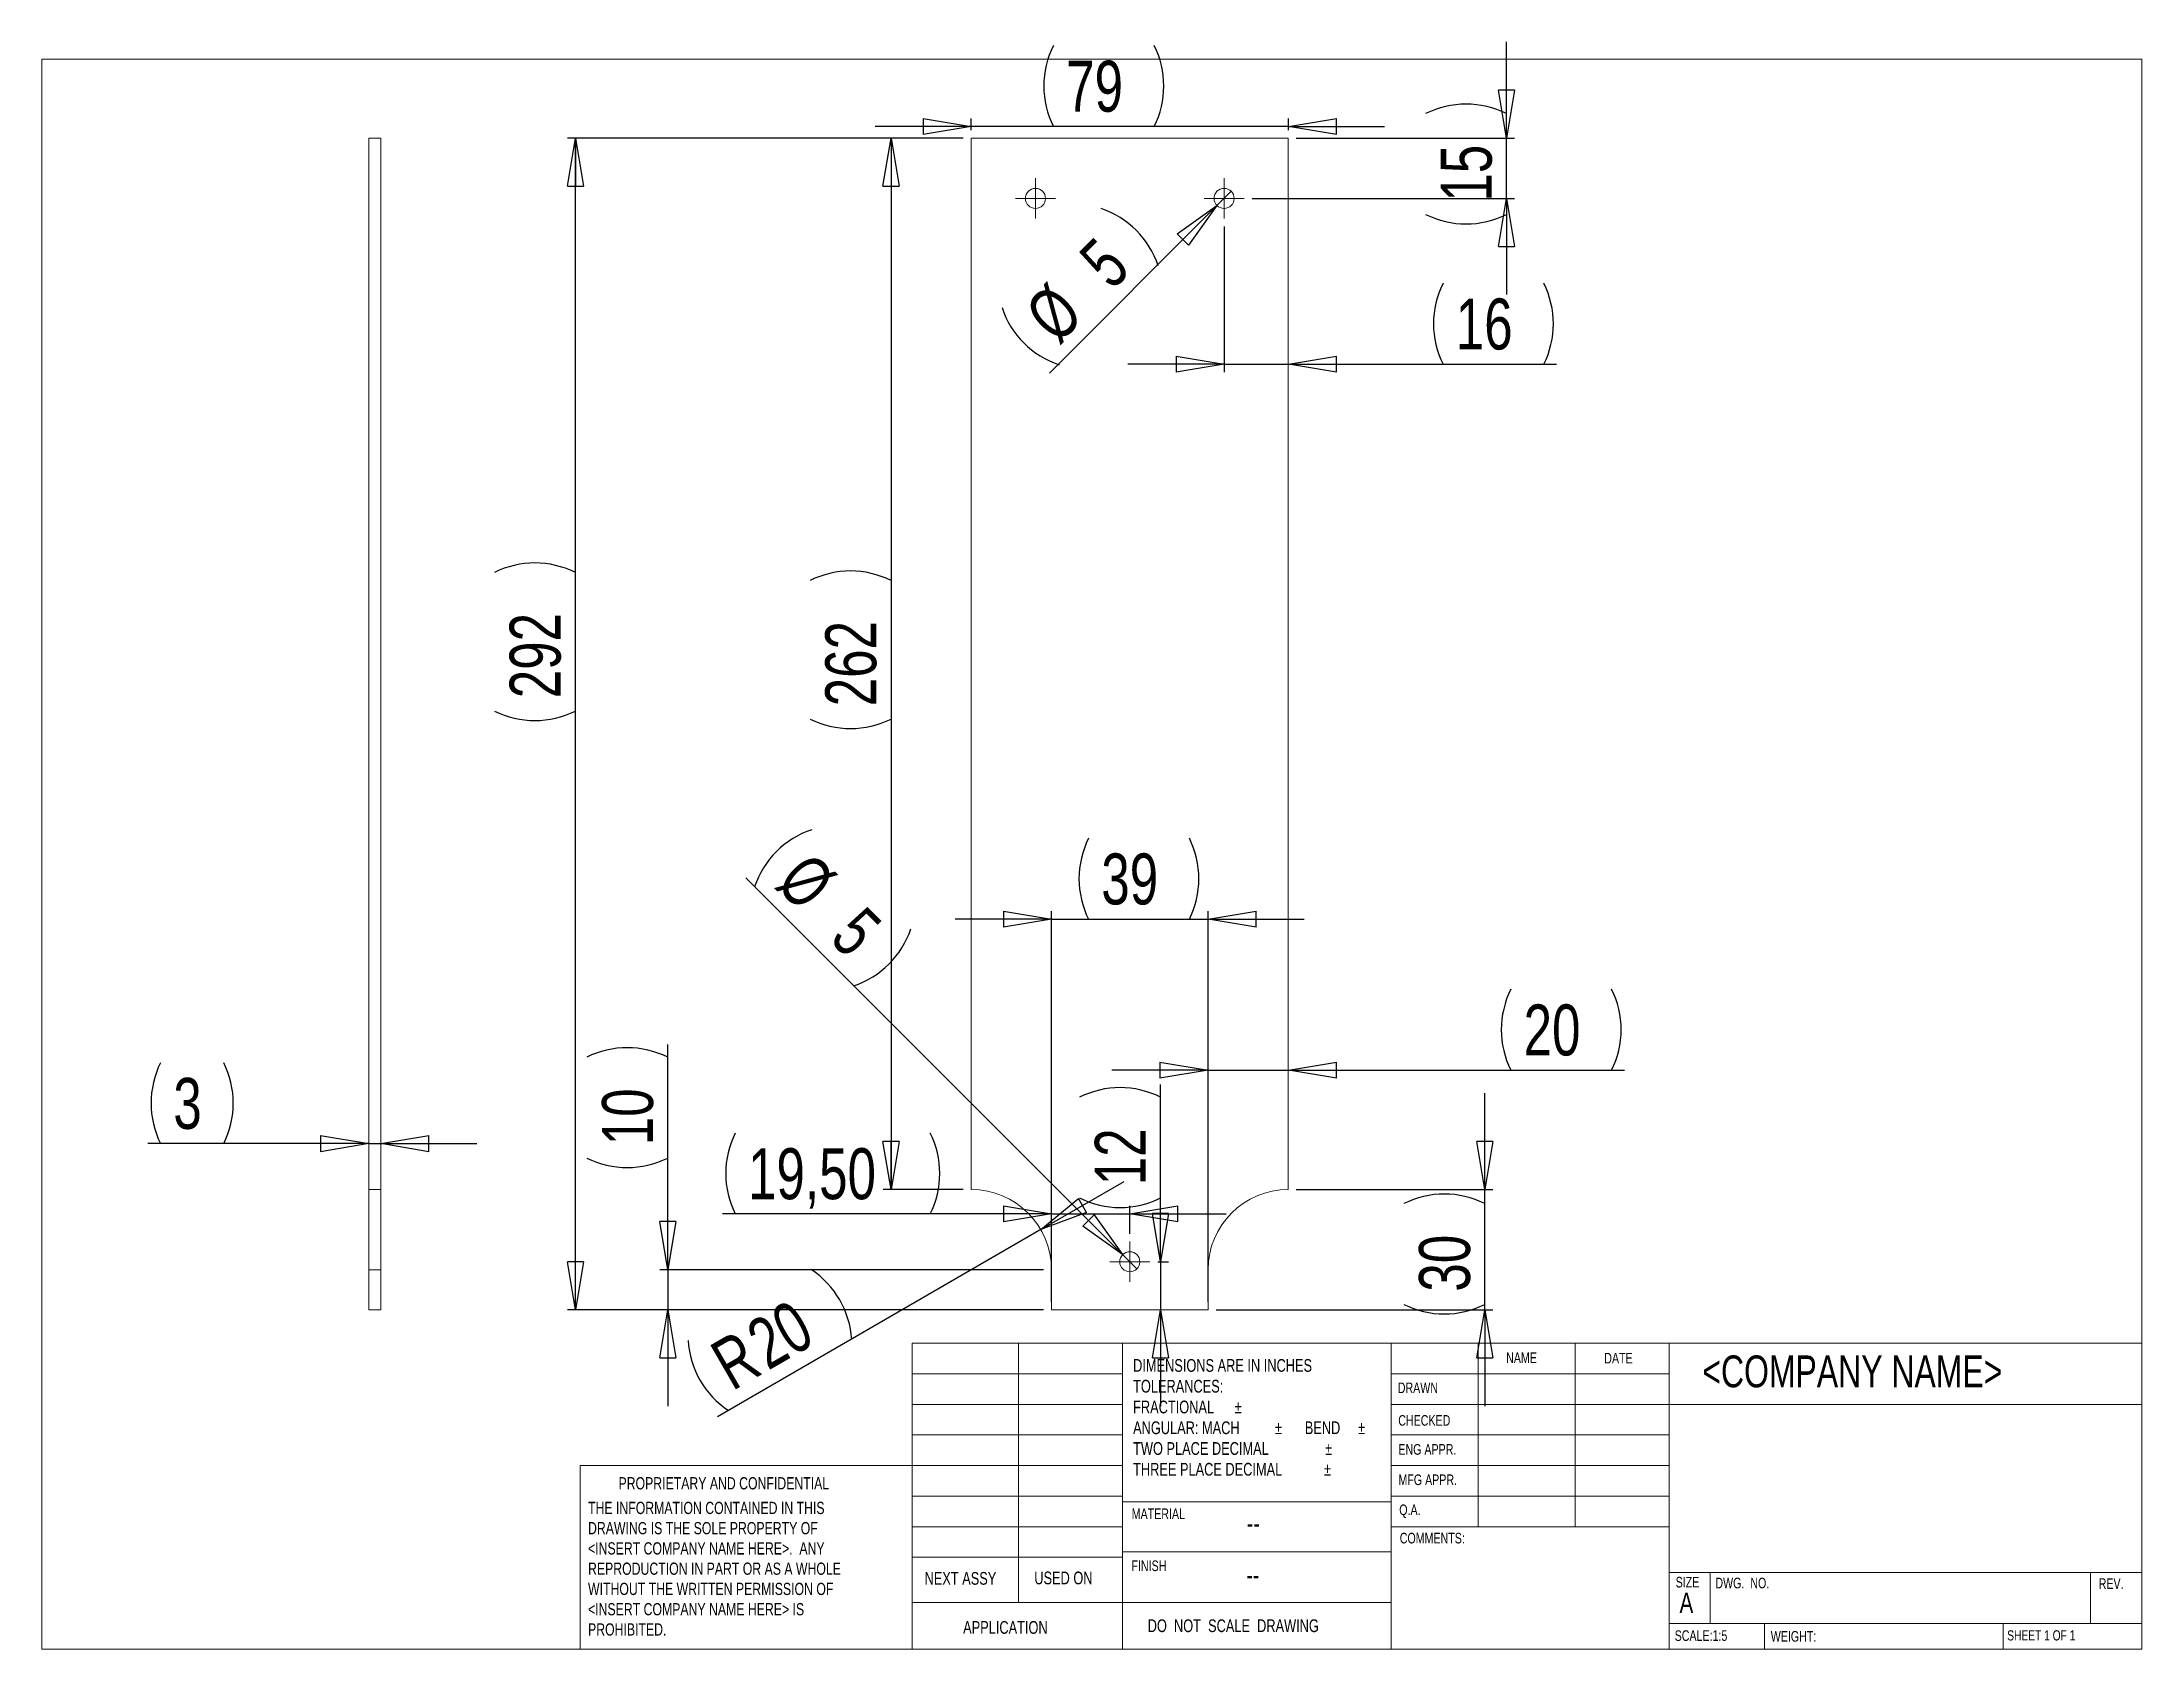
# Model space of a CAD drawing. Header units: millimetres. Extents: x 8 to 270, y 10 to 210.
import ezdxf

# ---------------------------------------------------------------- set-up
doc = ezdxf.new("R2010")
doc.units = ezdxf.units.MM
doc.layers.add('FORMAT', color=7, linetype='Continuous')
doc.styles.add('SLDTEXTSTYLE0', font='TXT', dxfattribs={"width": 0.75})
doc.dimstyles.new('SLDDIMSTYLE0', dxfattribs={"dimtxt": 6.35, "dimasz": 5.9944, "dimexe": 0, "dimexo": 0.0625, "dimgap": 1.5875, "dimtad": 1, "dimtoh": 1, "dimlfac": 2, "dimzin": 12, "dimdsep": 46, "dimtxsty": 'Standard', "dimblk1": 'CLOSED', "dimblk2": 'CLOSED', "dimsah": 1, "dimcen": 0.09, "dimadec": 0, "dimazin": 0, "dimtfac": 1, "dimtofl": 0, "dimtmove": 0, "dimatfit": 3, "dimldrblk": 'CLOSED', "dimfxl": 0, "dimtolj": 1, "dimtzin": 12, "dimarcsym": 0})
doc.dimstyles.new('SLDDIMSTYLE1', dxfattribs={"dimtxt": 6.35, "dimasz": 5.9944, "dimexe": 0, "dimexo": 0.0625, "dimgap": 1.5875, "dimtad": 1, "dimtoh": 1, "dimlfac": 2, "dimzin": 12, "dimdsep": 46, "dimtxsty": 'Standard', "dimblk1": 'CLOSED', "dimblk2": 'CLOSED', "dimsah": 1, "dimcen": 0.09, "dimadec": 0, "dimazin": 0, "dimtfac": 1, "dimtofl": 0, "dimtmove": 0, "dimatfit": 3, "dimldrblk": 'CLOSED', "dimfxl": 0, "dimtolj": 1, "dimtzin": 12, "dimarcsym": 0})
doc.dimstyles.new('SLDDIMSTYLE2', dxfattribs={"dimtxt": 6.35, "dimasz": 5.9944, "dimexe": 0, "dimexo": 0.0625, "dimgap": 1.5875, "dimtad": 1, "dimtoh": 1, "dimlfac": 2, "dimzin": 12, "dimdsep": 46, "dimtxsty": 'Standard', "dimblk1": 'CLOSED', "dimblk2": 'CLOSED', "dimsah": 1, "dimcen": 0.09, "dimadec": 0, "dimazin": 0, "dimtfac": 1, "dimtmove": 0, "dimatfit": 2, "dimldrblk": 'CLOSED', "dimfxl": 0, "dimtolj": 1, "dimtzin": 12, "dimarcsym": 0})
doc.dimstyles.new('SLDDIMSTYLE3', dxfattribs={"dimtxt": 6.35, "dimasz": 5.9944, "dimexe": 0, "dimexo": 0.0625, "dimgap": 1.5875, "dimtad": 1, "dimtoh": 1, "dimlfac": 2, "dimzin": 12, "dimdsep": 46, "dimtxsty": 'Standard', "dimblk1": 'CLOSED', "dimblk2": 'CLOSED', "dimsah": 1, "dimcen": 0.09, "dimadec": 0, "dimazin": 0, "dimtfac": 1, "dimtmove": 0, "dimatfit": 2, "dimldrblk": 'CLOSED', "dimfxl": 0, "dimtolj": 1, "dimtzin": 12, "dimarcsym": 0})

# ---------------------------------------------------------------- blocks, each defined once
blk = doc.blocks.new('SW_NOTE_0')
at = {"color": 0, "linetype": 'Continuous', "lineweight": 0, "attachment_point": 1, "style": 'SLDTEXTSTYLE0'}
for s, insert, char_height in [('DIMENSIONS ARE IN INCHES', (0, 2.05), 1.5875), ('TOLERANCES:', (0, -0.54), 1.5875), ('FRACTIONAL', (0, -3.13), 1.587), ('%%p', (12.64, -3.13), 1.587), ('ANGULAR: MACH', (0, -5.72), 1.5875), ('%%p', (17.67, -5.72), 1.587), ('     BEND ', (19.18, -5.72), 1.587), ('%%p', (28.03, -5.72), 1.587), ('TWO PLACE DECIMAL    ', (0, -8.3), 1.5875), ('%%p', (23.92, -8.3), 1.587), ('THREE PLACE DECIMAL  ', (0, -10.89), 1.5875), ('%%p', (23.78, -10.89), 1.587)]:
    blk.add_mtext(s, dxfattribs=dict(at, insert=insert, char_height=char_height))
blk = doc.blocks.new('SW_NOTE_1')
at = {"color": 0, "linetype": 'Continuous', "lineweight": 0, "char_height": 1.524, "attachment_point": 1, "style": 'SLDTEXTSTYLE0'}
for s, insert in [('THE INFORMATION CONTAINED IN THIS', (0, 1.96)), ('DRAWING IS THE SOLE PROPERTY OF', (0, -0.56)), ('<INSERT COMPANY NAME HERE>.  ANY ', (0, -3.08)), ('REPRODUCTION IN PART OR AS A WHOLE', (0, -5.61)), ('WITHOUT THE WRITTEN PERMISSION OF', (0, -8.13)), ('<INSERT COMPANY NAME HERE> IS ', (0, -10.66)), ('PROHIBITED.', (0, -13.18))]:
    blk.add_mtext(s, dxfattribs=dict(at, insert=insert))
blk = doc.blocks.new('_CLOSED')
at = {"color": 0, "linetype": 'ByBlock', "lineweight": -2}
for p, q in [((-1, 0.166667), (0, 0)), ((-1, 0.166667), (-1, -0.166667)), ((0, 0), (-1, -0.166667)), ((0, 0), (-1, 0))]:
    blk.add_line(p, q, dxfattribs=at)
blk = doc.blocks.new('*D4')
at = {"layer": 'FORMAT'}
for p, q in [((123.16, 198.22), (73.84, 198.22)), ((74.83, 52.22), (74.83, 198.22)), ((133.16, 52.22), (73.84, 52.22))]:
    blk.add_line(p, q, dxfattribs=at)
for centre, start, end in [((69.79, 134.02), 63.4349, 116.5651), ((69.79, 136.92), 243.4349, 296.5651)]:
    blk.add_arc(centre, 11.27, start, end, dxfattribs=at)
at = {"layer": 'FORMAT', "xscale": 5.9944, "yscale": 5.9944}
for p, rotation in [((74.83, 198.22, -0.7), 90.0000000000004), ((74.83, 52.22, -0.7), 270.0000000000004)]:
    blk.add_blockref('_CLOSED', p, dxfattribs=dict(at, rotation=rotation))
at = {"layer": 'FORMAT', "insert": (66.64, 128.43), "char_height": 6.35, "attachment_point": 1, "rotation": 90, "style": 'SLDTEXTSTYLE0'}
blk.add_mtext('292', dxfattribs=at)
blk = doc.blocks.new('*D5')
at = {"layer": 'FORMAT'}
for p, q in [((124.15, 199.68), (112.16, 199.68)), ((124.15, 199.21), (124.15, 200.67)), ((163.65, 199.68), (124.15, 199.68)), ((163.65, 199.21), (163.65, 200.67)), ((163.65, 199.68), (175.64, 199.68))]:
    blk.add_line(p, q, dxfattribs=at)
for centre, start, end in [((144.46, 204.72), 153.4349, 206.5651), ((136.86, 204.72), 333.4349, 26.5651)]:
    blk.add_arc(centre, 11.27, start, end, dxfattribs=at)
at = {"layer": 'FORMAT', "xscale": 5.9944, "yscale": 5.9944}
for p, rotation in [((124.15, 199.68, -0.7), 360.0000000000004), ((163.65, 199.68, -0.7), 180.0000000000004)]:
    blk.add_blockref('_CLOSED', p, dxfattribs=dict(at, rotation=rotation))
at = {"layer": 'FORMAT', "insert": (135.97, 207.87), "char_height": 6.35, "attachment_point": 1, "style": 'SLDTEXTSTYLE0'}
blk.add_mtext('79', dxfattribs=at)
blk = doc.blocks.new('*D6')
at = {"layer": 'FORMAT'}
for p, q in [((188.12, 67.22), (188.12, 79.21)), ((164.64, 67.22), (189.11, 67.22)), ((188.12, 52.22), (188.12, 67.22)), ((154.64, 52.22), (189.11, 52.22)), ((188.12, 52.22), (188.12, 40.23))]:
    blk.add_line(p, q, dxfattribs=at)
for centre, start, end in [((183.08, 55.38), 63.4349, 116.5651), ((183.08, 62.98), 243.4349, 296.5651)]:
    blk.add_arc(centre, 11.27, start, end, dxfattribs=at)
at = {"layer": 'FORMAT', "xscale": 5.9944, "yscale": 5.9944}
for p, rotation in [((188.12, 67.22, -0.7), 270.0000000000004), ((188.12, 52.22, -0.7), 90.0000000000004)]:
    blk.add_blockref('_CLOSED', p, dxfattribs=dict(at, rotation=rotation))
at = {"layer": 'FORMAT', "insert": (179.93, 54.49), "char_height": 6.35, "attachment_point": 1, "rotation": 90, "style": 'SLDTEXTSTYLE0'}
blk.add_mtext('30', dxfattribs=at)
blk = doc.blocks.new('*D7')
at = {"layer": 'FORMAT'}
for p, q in [((155.65, 187.23), (155.65, 169.07)), ((155.65, 170.06), (143.66, 170.06)), ((155.65, 170.06), (163.65, 170.06)), ((163.65, 170.06), (197.07, 170.06))]:
    blk.add_line(p, q, dxfattribs=at)
for centre, start, end in [((193, 175.1), 153.4349, 206.5651), ((185.4, 175.1), 333.4349, 26.5651)]:
    blk.add_arc(centre, 11.27, start, end, dxfattribs=at)
at = {"layer": 'FORMAT', "xscale": 5.9944, "yscale": 5.9944}
for p, rotation in [((155.65, 170.06, -0.7), 360.0000000000004), ((163.65, 170.06, -0.7), 180.0000000000004)]:
    blk.add_blockref('_CLOSED', p, dxfattribs=dict(at, rotation=rotation))
at = {"layer": 'FORMAT', "insert": (184.51, 178.24), "char_height": 6.35, "attachment_point": 1, "style": 'SLDTEXTSTYLE0'}
blk.add_mtext('16', dxfattribs=at)
blk = doc.blocks.new('*D8')
at = {"layer": 'FORMAT'}
for p, q in [((190.83, 198.22), (190.83, 210.21)), ((164.64, 198.22), (191.82, 198.22)), ((190.83, 190.72), (190.83, 198.22)), ((159.14, 190.72), (191.82, 190.72)), ((190.83, 190.72), (190.83, 178.73))]:
    blk.add_line(p, q, dxfattribs=at)
for centre, start, end in [((185.79, 191.2), 63.4349, 116.5651), ((185.79, 198.8), 243.4349, 296.5651)]:
    blk.add_arc(centre, 11.27, start, end, dxfattribs=at)
at = {"layer": 'FORMAT', "xscale": 5.9944, "yscale": 5.9944}
for p, rotation in [((190.83, 198.22, -0.7), 270.0000000000004), ((190.83, 190.72, -0.7), 90.0000000000004)]:
    blk.add_blockref('_CLOSED', p, dxfattribs=dict(at, rotation=rotation))
at = {"layer": 'FORMAT', "insert": (182.64, 190.31), "char_height": 6.35, "attachment_point": 1, "rotation": 90, "style": 'SLDTEXTSTYLE0'}
blk.add_mtext('15', dxfattribs=at)
blk = doc.blocks.new('*D9')
at = {"layer": 'FORMAT'}
for q in [(156.53, 191.6), (133.88, 168.95)]:
    blk.add_line((154.76, 189.83), q, dxfattribs=at)
for centre, start, end in [((136.75, 178.75), 18.4349, 71.5651), ((138.67, 180.67), 198.4349, 251.5651)]:
    blk.add_arc(centre, 11.27, start, end, dxfattribs=at)
at = {"layer": 'FORMAT', "xscale": 5.9944, "yscale": 5.9944, "rotation": 45.0000000000004}
blk.add_blockref('_CLOSED', (154.76, 189.83, -0.7), dxfattribs=at)
at = {"layer": 'FORMAT', "char_height": 6.35, "attachment_point": 1, "rotation": 45, "style": 'SLDTEXTSTYLE0'}
for s, insert in [('5', (137.21, 183.66)), ('%%c', (130.44, 176.89))]:
    blk.add_mtext(s, dxfattribs=dict(at, insert=insert))
blk = doc.blocks.new('*D10')
at = {"layer": 'FORMAT'}
for p, q in [((153.65, 82.09), (141.66, 82.09)), ((153.65, 58.21), (153.65, 83.08)), ((153.65, 82.09), (163.65, 82.09)), ((163.65, 82.09), (205.51, 82.09))]:
    blk.add_line(p, q, dxfattribs=at)
for centre, start, end in [((201.45, 87.13), 153.4349, 206.5651), ((193.85, 87.13), 333.4349, 26.5651)]:
    blk.add_arc(centre, 11.27, start, end, dxfattribs=at)
at = {"layer": 'FORMAT', "xscale": 5.9944, "yscale": 5.9944}
for p, rotation in [((153.65, 82.09, -0.7), 360.0000000000004), ((163.65, 82.09, -0.7), 180.0000000000004)]:
    blk.add_blockref('_CLOSED', p, dxfattribs=dict(at, rotation=rotation))
at = {"layer": 'FORMAT', "insert": (192.96, 90.27), "char_height": 6.35, "attachment_point": 1, "style": 'SLDTEXTSTYLE0'}
blk.add_mtext('20', dxfattribs=at)
blk = doc.blocks.new('*D11')
at = {"layer": 'FORMAT'}
for q in [(96.06, 106.06), (144.78, 57.33)]:
    blk.add_line((143.01, 59.1), q, dxfattribs=at)
for centre, start, end in [((107.85, 101.36), 108.4349, 161.5651), ((105.93, 103.28), 288.4349, 341.5651)]:
    blk.add_arc(centre, 11.27, start, end, dxfattribs=at)
at = {"layer": 'FORMAT', "xscale": 5.9944, "yscale": 5.9944, "rotation": 315.0000000000007}
blk.add_blockref('_CLOSED', (143.01, 59.1, -0.7), dxfattribs=at)
at = {"layer": 'FORMAT', "char_height": 6.35, "attachment_point": 1, "rotation": 315, "style": 'SLDTEXTSTYLE0'}
for s, insert in [('%%c', (104.08, 109.59)), ('5', (110.84, 102.82))]:
    blk.add_mtext(s, dxfattribs=dict(at, insert=insert))
blk = doc.blocks.new('*D12')
at = {"layer": 'FORMAT'}
for p, q in [((147.73, 58.22), (147.73, 80.3)), ((147.39, 58.22), (148.72, 58.22)), ((147.73, 58.22), (147.73, 52.22)), ((147.73, 52.22), (147.73, 40.23))]:
    blk.add_line(p, q, dxfattribs=at)
for centre, start, end in [((142.69, 68.64), 63.4349, 116.5651), ((142.69, 76.24), 243.4349, 296.5651)]:
    blk.add_arc(centre, 11.27, start, end, dxfattribs=at)
at = {"layer": 'FORMAT', "xscale": 5.9944, "yscale": 5.9944}
for p, rotation in [((147.73, 58.22, -0.7), 270.0000000000004), ((147.73, 52.22, -0.7), 90.0000000000004)]:
    blk.add_blockref('_CLOSED', p, dxfattribs=dict(at, rotation=rotation))
at = {"layer": 'FORMAT', "insert": (139.54, 67.75), "char_height": 6.35, "attachment_point": 1, "rotation": 90, "style": 'SLDTEXTSTYLE0'}
blk.add_mtext('12', dxfattribs=at)
blk = doc.blocks.new('*D13')
at = {"layer": 'FORMAT'}
for q in [(143.18, 68.23), (92.55, 38.87)]:
    blk.add_line((132.81, 62.22), q, dxfattribs=at)
for centre, start, end in [((98, 47.84), 3.4349, 56.5651), ((100.13, 49.07), 183.4349, 236.5651)]:
    blk.add_arc(centre, 11.27, start, end, dxfattribs=at)
at = {"layer": 'FORMAT', "xscale": 5.9944, "yscale": 5.9944, "rotation": 210.1086215255774}
blk.add_blockref('_CLOSED', (132.81, 62.22, -0.7), dxfattribs=at)
at = {"layer": 'FORMAT', "char_height": 6.35, "attachment_point": 1, "rotation": 30, "style": 'SLDTEXTSTYLE0'}
for s, insert in [('20', (95.65, 50.12)), ('R', (91.2, 47.55))]:
    blk.add_mtext(s, dxfattribs=dict(at, insert=insert))
blk = doc.blocks.new('*D14')
at = {"layer": 'FORMAT'}
for p, q in [((86.33, 57.22), (86.33, 85.29)), ((133.16, 57.22), (85.34, 57.22)), ((86.33, 57.22), (86.33, 52.22)), ((133.16, 52.22), (85.34, 52.22)), ((86.33, 52.22), (86.33, 40.23))]:
    blk.add_line(p, q, dxfattribs=at)
for centre, start, end in [((81.29, 73.62), 63.4349, 116.5651), ((81.29, 81.22), 243.4349, 296.5651)]:
    blk.add_arc(centre, 11.27, start, end, dxfattribs=at)
at = {"layer": 'FORMAT', "xscale": 5.9944, "yscale": 5.9944}
for p, rotation in [((86.33, 57.22, -0.7), 270.0000000000003), ((86.33, 52.22, -0.7), 90.00000000000037)]:
    blk.add_blockref('_CLOSED', p, dxfattribs=dict(at, rotation=rotation))
at = {"layer": 'FORMAT', "insert": (78.15, 72.73), "char_height": 6.35, "attachment_point": 1, "rotation": 90, "style": 'SLDTEXTSTYLE0'}
blk.add_mtext('10', dxfattribs=at)
blk = doc.blocks.new('*D15')
at = {"layer": 'FORMAT'}
for p, q in [((134.15, 64.18), (93.16, 64.18)), ((134.15, 58.21), (134.15, 65.17)), ((134.15, 64.18), (143.9, 64.18)), ((143.9, 61.71), (143.9, 65.17)), ((143.9, 64.18), (155.89, 64.18))]:
    blk.add_line(p, q, dxfattribs=at)
for centre, start, end in [((104.83, 69.21), 153.4349, 206.5651), ((108.96, 69.21), 333.4349, 26.5651)]:
    blk.add_arc(centre, 11.27, start, end, dxfattribs=at)
at = {"layer": 'FORMAT', "xscale": 5.9944, "yscale": 5.9944}
for p, rotation in [((134.15, 64.18, -0.7), 360.0000000000004), ((143.9, 64.18, -0.7), 180.0000000000004)]:
    blk.add_blockref('_CLOSED', p, dxfattribs=dict(at, rotation=rotation))
at = {"layer": 'FORMAT', "insert": (96.34, 72.36), "char_height": 6.35, "attachment_point": 1, "style": 'SLDTEXTSTYLE0'}
blk.add_mtext('19,50', dxfattribs=at)
blk = doc.blocks.new('*D16')
at = {"layer": 'FORMAT'}
for p, q in [((134.15, 100.9), (122.16, 100.9)), ((134.15, 53.21), (134.15, 101.89)), ((134.15, 100.9), (153.65, 100.9)), ((153.65, 53.21), (153.65, 101.89)), ((153.65, 100.9), (165.64, 100.9))]:
    blk.add_line(p, q, dxfattribs=at)
for centre, start, end in [((148.84, 105.94), 153.4349, 206.5651), ((141.24, 105.94), 333.4349, 26.5651)]:
    blk.add_arc(centre, 11.27, start, end, dxfattribs=at)
at = {"layer": 'FORMAT', "xscale": 5.9944, "yscale": 5.9944}
blk.add_blockref('_CLOSED', (134.15, 100.9, -0.7), dxfattribs=at)
at = {"layer": 'FORMAT', "xscale": 5.9944, "yscale": 5.9944, "rotation": 180.0000000000004}
blk.add_blockref('_CLOSED', (153.65, 100.9, -0.7), dxfattribs=at)
at = {"layer": 'FORMAT', "insert": (140.35, 109.09), "char_height": 6.35, "attachment_point": 1, "style": 'SLDTEXTSTYLE0'}
blk.add_mtext('39', dxfattribs=at)
blk = doc.blocks.new('*D17')
at = {"layer": 'FORMAT'}
for p, q in [((123.16, 198.22), (113.16, 198.22)), ((114.15, 198.22), (114.15, 67.22)), ((123.16, 67.22), (113.16, 67.22))]:
    blk.add_line(p, q, dxfattribs=at)
for centre, start, end in [((109.11, 133.02), 63.4349, 116.5651), ((109.11, 135.92), 243.4349, 296.5651)]:
    blk.add_arc(centre, 11.27, start, end, dxfattribs=at)
at = {"layer": 'FORMAT', "xscale": 5.9944, "yscale": 5.9944}
for p, rotation in [((114.15, 198.22, -0.7), 90.0000000000004), ((114.15, 67.22, -0.7), 270.0000000000004)]:
    blk.add_blockref('_CLOSED', p, dxfattribs=dict(at, rotation=rotation))
at = {"layer": 'FORMAT', "insert": (105.96, 127.43), "char_height": 6.35, "attachment_point": 1, "rotation": 90, "style": 'SLDTEXTSTYLE0'}
blk.add_mtext('262', dxfattribs=at)
blk = doc.blocks.new('SW_CENTERMARKSYMBOL_0')
at = {"color": 0, "linetype": 'Continuous', "lineweight": 0}
for p, q in [((-1.25, 0), (-2.5, 0)), ((0, 0), (-1.25, 0)), ((0, 1.25), (0, 2.5)), ((0, 0), (0, 1.25)), ((0, 0), (0, -1.25)), ((0, 0), (1.25, 0)), ((1.25, 0), (2.5, 0)), ((0, -1.25), (0, -2.5))]:
    blk.add_line(p, q, dxfattribs=at)
blk = doc.blocks.new('SW_CENTERMARKSYMBOL_1')
at = {"color": 0, "linetype": 'Continuous', "lineweight": 0}
for p, q in [((-1.25, 0), (-2.5, 0)), ((0, 0), (-1.25, 0)), ((0, 1.25), (0, 2.5)), ((0, 0), (0, 1.25)), ((0, 0), (0, -1.25)), ((0, 0), (1.25, 0)), ((1.25, 0), (2.5, 0)), ((0, -1.25), (0, -2.5))]:
    blk.add_line(p, q, dxfattribs=at)
blk = doc.blocks.new('SW_CENTERMARKSYMBOL_2')
at = {"color": 0, "linetype": 'Continuous', "lineweight": 0}
for p, q in [((-1.25, 0), (-2.5, 0)), ((0, 0), (-1.25, 0)), ((0, 1.25), (0, 2.5)), ((0, 0), (0, 1.25)), ((0, 0), (0, -1.25)), ((0, 0), (1.25, 0)), ((1.25, 0), (2.5, 0)), ((0, -1.25), (0, -2.5))]:
    blk.add_line(p, q, dxfattribs=at)
blk = doc.blocks.new('*D21')
at = {"layer": 'FORMAT'}
for p, q in [((49.08, 72.93), (21.56, 72.93)), ((49.08, 72.93), (50.58, 72.93)), ((50.58, 72.93), (62.57, 72.93))]:
    blk.add_line(p, q, dxfattribs=at)
for centre, start, end in [((33.23, 77.97), 153.4349, 206.5651), ((20.94, 77.97), 333.4349, 26.5651)]:
    blk.add_arc(centre, 11.27, start, end, dxfattribs=at)
at = {"layer": 'FORMAT', "xscale": 5.9944, "yscale": 5.9944}
for p, rotation in [((49.08, 72.93, 0.05), 360.0000000000004), ((50.58, 72.93, 0.05), 180.0000000000004)]:
    blk.add_blockref('_CLOSED', p, dxfattribs=dict(at, rotation=rotation))
at = {"layer": 'FORMAT', "insert": (24.74, 81.12), "char_height": 6.35, "attachment_point": 1, "style": 'SLDTEXTSTYLE0'}
blk.add_mtext('3', dxfattribs=at)

msp = doc.modelspace()

# ---------------------------------------------------------------- linework, layer by layer
at = {"color": 8, "linetype": 'Continuous', "lineweight": 0}
for p, q in [((8.3801, 208.0787), (270.0001, 208.0787)), ((8.3801, 208.0787), (8.3801, 9.9587)), ((270.0001, 9.9587), (270.0001, 208.0787)), ((116.7749, 9.9587), (116.7749, 48.0587)), ((116.7749, 48.0587), (143.0001, 48.0587)), ((130.0269, 48.0587), (130.0269, 15.7359)), ((143.0001, 9.9587), (143.0001, 48.0587)), ((143.0001, 48.0587), (270.0001, 48.0587)), ((176.4517, 48.0587), (176.4517, 9.9587)), ((187.2851, 48.0587), (187.2851, 25.1987)), ((199.3766, 48.0587), (199.3766, 25.1987)), ((211.114, 48.0587), (211.114, 9.9587)), ((116.7749, 44.2487), (143.0001, 44.2487)), ((176.4517, 44.2487), (211.114, 44.2487)), ((116.7749, 40.4387), (143.0001, 40.4387)), ((176.4517, 40.4387), (270.0001, 40.4387)), ((116.7749, 36.6287), (143.0001, 36.6287)), ((176.4517, 36.6287), (211.114, 36.6287)), ((116.7749, 32.8187), (75.4398, 32.8187)), ((75.4398, 32.8187), (75.4398, 9.9587)), ((116.7749, 32.8187), (143.0001, 32.8187)), ((176.4517, 32.8187), (211.114, 32.8187)), ((116.7749, 29.0087), (143.0001, 29.0087)), ((176.4517, 29.0087), (211.114, 29.0087)), ((176.4517, 28.3138), (143.0001, 28.3138)), ((116.7749, 25.1987), (143.0001, 25.1987)), ((176.4517, 25.1987), (211.114, 25.1987)), ((116.7749, 21.3887), (143.0001, 21.3887)), ((143.0001, 22.0859), (176.4517, 22.0859)), ((211.114, 19.4837), (270.0001, 19.4837)), ((216.212, 19.4837), (216.212, 13.1337)), ((263.5695, 19.4837), (263.5695, 13.1337)), ((143.0001, 15.7359), (116.7749, 15.7359)), ((143.0001, 15.7359), (176.4517, 15.7359)), ((211.114, 13.1337), (270.0001, 13.1337)), ((222.9901, 13.1337), (222.9901, 9.9587)), ((252.6938, 13.1337), (252.6938, 9.9587)), ((270.0001, 9.9587), (8.3801, 9.9587))]:
    msp.add_line(p, q, dxfattribs=at)
at = {"color": 7, "linetype": 'Continuous', "lineweight": 15}
for p, q in [((49.0829, 198.2167), (49.0829, 67.2167)), ((50.5829, 198.2167), (49.0829, 198.2167)), ((50.5829, 198.2167), (50.5829, 67.2167)), ((163.6465, 198.2167), (124.1465, 198.2167)), ((124.1465, 198.2167), (124.1465, 67.2167)), ((163.6465, 67.2167), (163.6465, 198.2167)), ((50.5829, 67.2167), (49.0829, 67.2167)), ((49.0829, 67.2167), (49.0829, 57.2167)), ((50.5829, 67.2167), (50.5829, 57.2167)), ((50.5829, 57.2167), (49.0829, 57.2167)), ((49.0829, 57.2167), (49.0829, 52.2167)), ((50.5829, 57.2167), (50.5829, 52.2167)), ((134.1465, 57.2167), (134.1465, 52.2167)), ((153.6465, 52.2167), (153.6465, 57.2167)), ((50.5829, 52.2167), (49.0829, 52.2167)), ((134.1465, 52.2167), (153.6465, 52.2167))]:
    msp.add_line(p, q, dxfattribs=at)
for centre in [(132.1465, 190.7167), (155.6465, 190.7167), (143.8965, 58.2167)]:
    msp.add_circle(centre, 1.25, dxfattribs=at)
for centre, start, end in [((124.1465, 57.2167), 0, 90), ((163.6465, 57.2167), 90, 180)]:
    msp.add_arc(centre, 10, start, end, dxfattribs=at)

# ---------------------------------------------------------------- block references
at = {"color": 7, "linetype": 'Continuous', "lineweight": 0}
for name, p in [('SW_CENTERMARKSYMBOL_0', (132.1465, 190.7167)), ('SW_CENTERMARKSYMBOL_1', (155.6465, 190.7167)), ('SW_CENTERMARKSYMBOL_2', (143.8965, 58.2167))]:
    msp.add_blockref(name, p, dxfattribs=at)
at = {"color": 8, "linetype": 'Continuous', "lineweight": 0}
for name, p in [('SW_NOTE_0', (144.3123, 44.0389)), ('SW_NOTE_1', (76.4054, 26.3388))]:
    msp.add_blockref(name, p, dxfattribs=at)

# ---------------------------------------------------------------- texts
at = {"color": 8, "linetype": 'Continuous', "lineweight": 0, "attachment_point": 1, "style": 'SLDTEXTSTYLE0'}
for s, insert, char_height in [('NAME', (190.783, 46.9111), 1.32292), ('DATE', (203.0114, 46.8597), 1.32292), ('<COMPANY NAME>', (215.2255, 46.5388), 3.96875), ('DRAWN', (177.2844, 43.1662), 1.32292), ('CHECKED', (177.3453, 39.1083), 1.32292), ('ENG APPR.', (177.3583, 35.4915), 1.32292), ('PROPRIETARY AND CONFIDENTIAL', (80.2019, 31.3719), 1.524), ('MFG APPR.', (177.3699, 31.7087), 1.32292), ('MATERIAL', (144.1376, 27.4692), 1.32292), ('Q.A.', (177.4683, 27.9665), 1.32292), ('--', (158.4944, 26.8141), 2.38125), ('COMMENTS:', (177.5296, 24.4368), 1.32292), ('FINISH', (144.108, 20.9903), 1.32292), ('NEXT ASSY', (118.3327, 19.5542), 1.5875), ('USED ON', (132.0022, 19.6077), 1.5875), ('--', (158.4301, 20.3772), 2.38125), ('SIZE', (211.9023, 18.9478), 1.32292), ('DWG.  NO.', (216.8537, 18.8439), 1.32292), ('REV.', (264.6046, 18.7653), 1.32292), ('A', (212.3905, 16.996), 2.54), ('APPLICATION', (123.1373, 13.4424), 1.5875), ('DO  NOT  SCALE  DRAWING', (146.1341, 13.653), 1.5875), ('SCALE:1:5', (211.7793, 12.2878), 1.32292), ('WEIGHT:', (223.7477, 12.1985), 1.32292), ('SHEET 1 OF 1', (253.2071, 12.2932), 1.27)]:
    msp.add_mtext(s, dxfattribs=dict(at, insert=insert, char_height=char_height))

# ---------------------------------------------------------------- dimensions: what is measured, and where the dimension line sits
at = {"layer": 'FORMAT'}
for base, p1, p2, picture, middle in [((124.1465, 199.6795), (163.6465, 198.2167), (124.1465, 198.2167), '*D5', (140.6589, 199.6795)), ((163.6465, 170.0568), (155.6465, 188.2167), (163.6465, 198.2167), '*D7', (189.2021, 170.0568)), ((153.6465, 100.9005), (134.1465, 52.2167), (153.6465, 52.2167), '*D16', (145.043, 100.9005)), ((163.6465, 82.0882), (153.6465, 57.2167), (163.6465, 67.2167), '*D10', (197.6465, 82.0882)), ((50.5829, 72.9294), (49.0829, 52.2167), (50.5829, 52.2167), '*D21', (27.0829, 72.9294)), ((143.8965, 64.1761), (134.1465, 57.2167), (143.8965, 60.7167), '*D15', (106.891, 64.1761))]:
    dim = msp.add_linear_dim(base=base, p1=p1, p2=p2, text='(<>)', dimstyle='SLDDIMSTYLE1', dxfattribs=at)
    dim.commit()
    dim.dimension.update_dxf_attribs({"geometry": picture, "text_midpoint": middle, "dimtype": 160})
for base, p1, p2, dimstyle, picture, middle in [((190.8298, 198.2167), (158.1465, 190.7167), (163.6465, 198.2167), 'SLDDIMSTYLE1', '*D8', (190.8298, 195.0042)), ((74.8295, 198.2167), (134.1465, 52.2167), (124.1465, 198.2167), 'SLDDIMSTYLE0', '*D4', (74.8295, 135.4689)), ((114.1465, 67.2167), (124.1465, 198.2167), (124.1465, 67.2167), 'SLDDIMSTYLE0', '*D17', (114.1465, 134.4705)), ((86.3312, 52.2167), (134.1465, 57.2167), (134.1465, 52.2167), 'SLDDIMSTYLE1', '*D14', (86.3312, 77.42)), ((147.7251, 52.2167), (146.3965, 58.2167), (153.6465, 52.2167), 'SLDDIMSTYLE1', '*D12', (147.7251, 72.4388)), ((188.1191, 67.2167), (153.6465, 52.2167), (163.6465, 67.2167), 'SLDDIMSTYLE1', '*D6', (188.1191, 59.1758))]:
    dim = msp.add_linear_dim(base=base, p1=p1, p2=p2, angle=90, text='(<>)', dimstyle=dimstyle, dxfattribs=at)
    dim.commit()
    dim.dimension.update_dxf_attribs({"geometry": picture, "text_midpoint": middle, "dimtype": 160})
for p1, p2, picture, middle in [((156.5303, 191.6006), (154.7626, 189.8328), '*D9', (140.7623, 175.8326)), ((144.7803, 57.3328), (143.0126, 59.1006), '*D11', (103.1884, 98.9248))]:
    dim = msp.add_diameter_dim_2p(p1=p1, p2=p2, text='(<>)', dimstyle='SLDDIMSTYLE2', dxfattribs=at)
    dim.commit()
    dim.dimension.update_dxf_attribs({"geometry": picture, "text_midpoint": middle, "dimtype": 163})
dim = msp.add_radius_dim(center=(124.1465, 57.2167), mpoint=(132.8067, 62.2167), text='(<>)', dimstyle='SLDDIMSTYLE3', dxfattribs=at)
dim.commit()
dim.dimension.update_dxf_attribs({"geometry": '*D13', "text_midpoint": (101.1356, 43.9314), "dimtype": 164})

doc.saveas('drawing.dxf')
